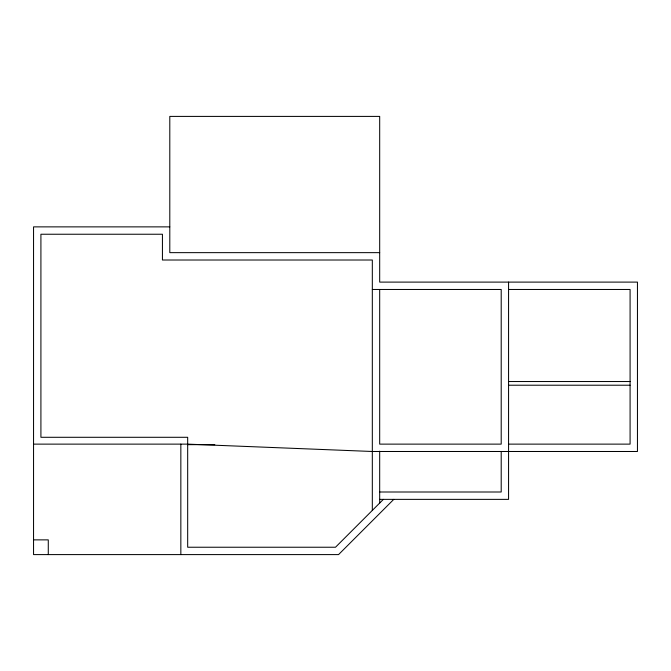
<?xml version="1.0" encoding="UTF-8"?>
<svg xmlns="http://www.w3.org/2000/svg" width="671" height="671" viewBox="0 0 671 671"><rect width="100%" height="100%" fill="white"/><g stroke="black" fill="none" stroke-linecap="round" stroke-linejoin="round"><path stroke-width="1.01" d="M383.367 499.367L335.5 547.234L187.679 547.234L187.679 437.291L40.914 437.291L40.914 234.238L162.432 234.238L162.432 260.012L372.321 260.012L372.321 510.413M393.785 499.367L338.553 554.598L33.55 554.598L33.55 226.873L169.797 226.873M379.685 252.648L169.797 252.648L169.797 116.402L379.685 116.402L379.685 282.105L637.45 282.105L637.45 451.491L372.321 451.491L187.679 444.127L33.55 444.127M372.321 289.469L501.203 289.469L501.203 444.127L379.685 444.127L379.685 289.469M508.568 289.469L630.086 289.469L630.086 444.127L508.568 444.127M508.568 381.531L630.086 381.531M508.568 385.213L630.086 385.213M187.679 444.655L214.804 444.655M379.685 492.002L501.203 492.002L501.203 451.415M379.685 499.367L508.568 499.367L508.568 282.105M33.55 539.87L48.278 539.87L48.278 554.598M379.685 451.172L379.685 503.049M180.843 444.127L180.843 554.598"/></g></svg>
